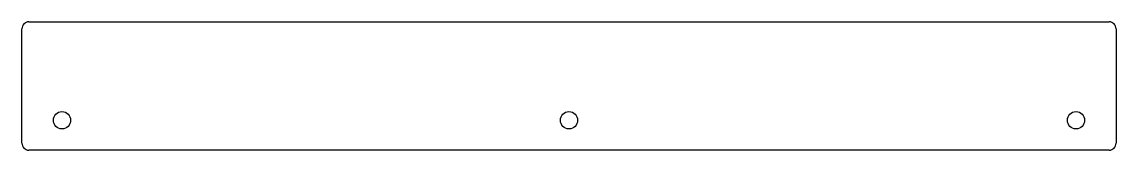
# Model space of a CAD drawing. Header units: metres. Extents: x -2 to 309, y -36 to 0.
import ezdxf

# ---------------------------------------------------------------- set-up
doc = ezdxf.new("R2010")
doc.units = ezdxf.units.M

msp = doc.modelspace()

# ---------------------------------------------------------------- linework, layer by layer
for p, q in [((0, 0), (307, 0)), ((0, 0), (0, 0)), ((-2, -34.5), (-2, -2)), ((309, -2), (309, -34.5)), ((307, -36.5), (0, -36.5))]:
    msp.add_line(p, q)
for centre in [(9.4, -28), (153.5, -28), (297.6, -28)]:
    msp.add_circle(centre, 2.45)
for centre, start, end in [((0, -2), 90, 135), ((307, -2), 405, 450), ((0, -2), 135, 180), ((307, -2), 360, 405), ((0, -34.5), 180, 225), ((0, -34.5), 225, 270), ((307, -34.5), 270, 315), ((307, -34.5), 315, 360)]:
    msp.add_arc(centre, 2, start, end)

doc.saveas('drawing.dxf')
